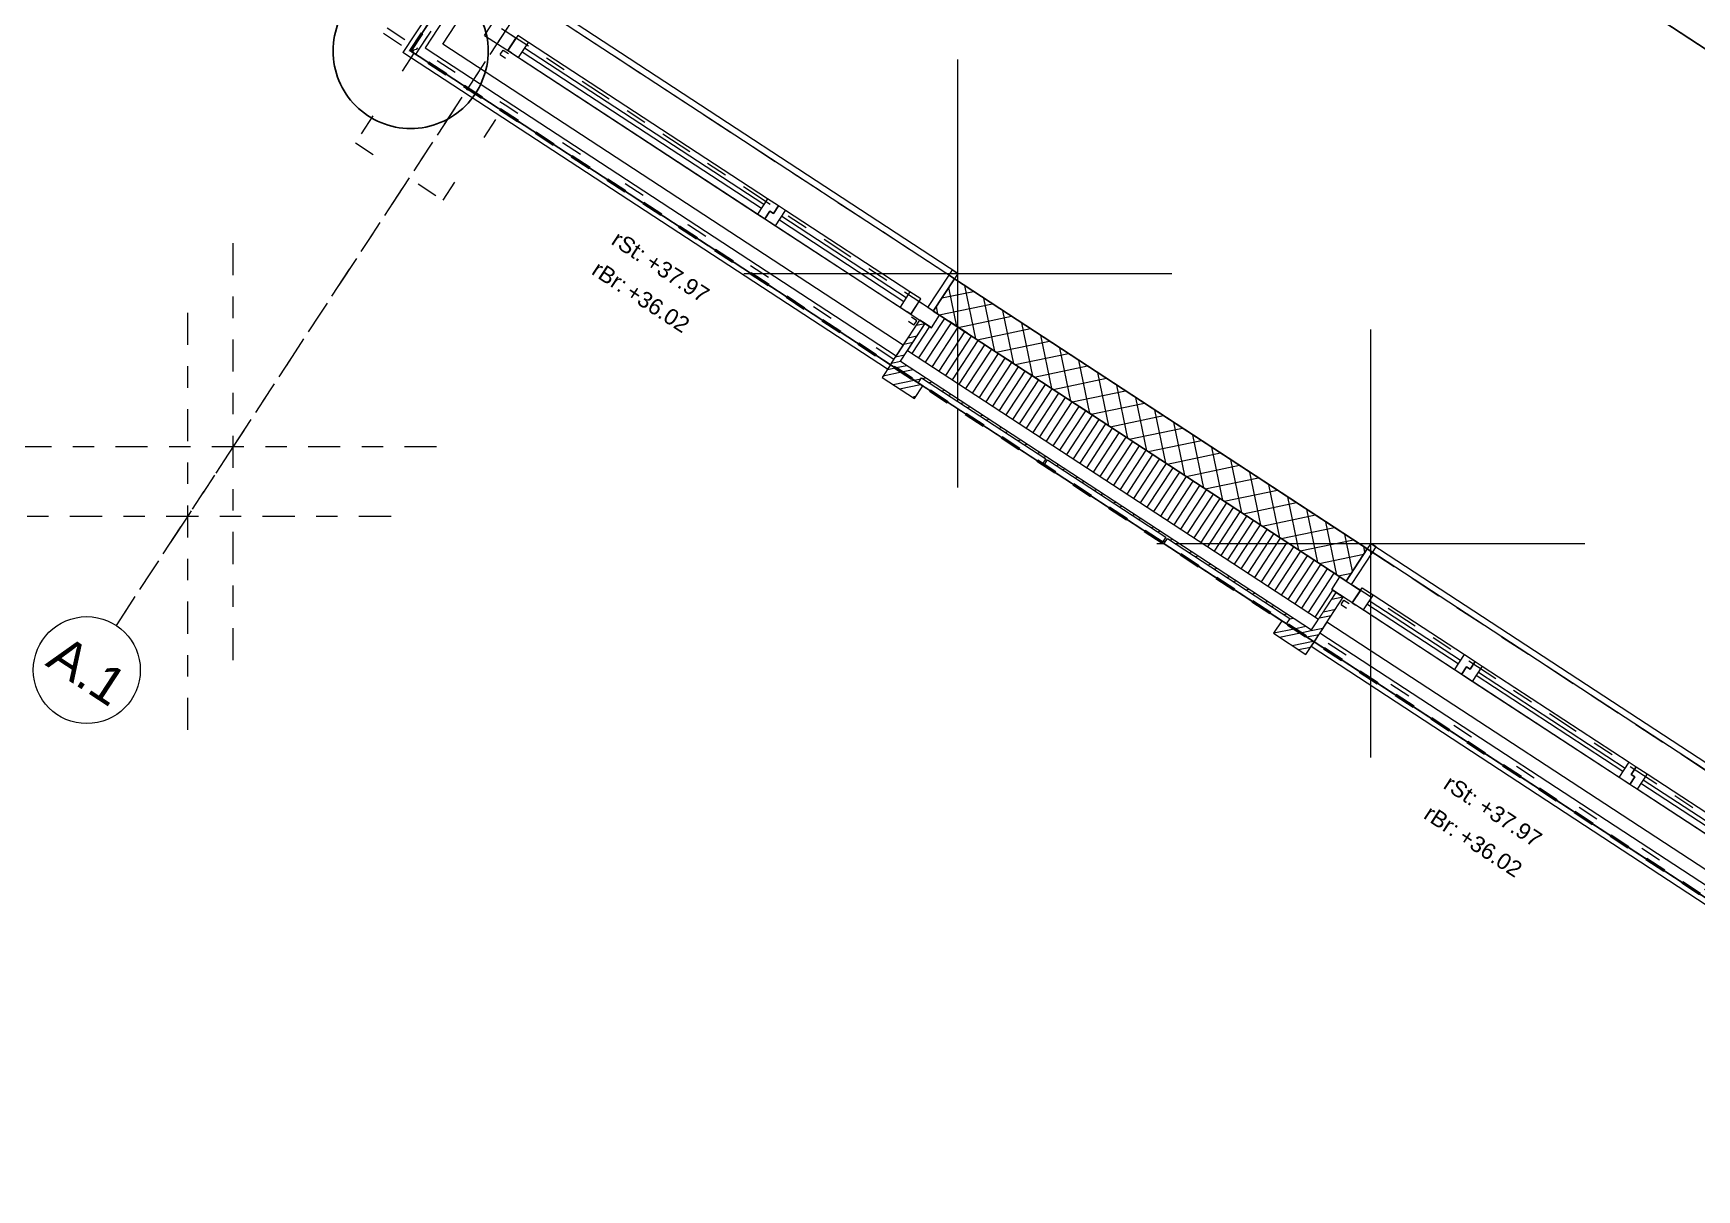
# Model space of a CAD drawing. Header units: metres. Extents: x 2696278.3 to 2696314, y 1245153.2 to 1245192.4.
# Drawn here: x 2696279.33 to 2696287.1, y 1245160.01 to 1245165.41 of the extents above; entities that cross this region are included whole.
import ezdxf

# ---------------------------------------------------------------- set-up
doc = ezdxf.new("R2010")
doc.units = ezdxf.units.M
doc.set_wipeout_variables(frame=1)
doc.header["$PDMODE"] = 2
doc.header["$PDSIZE"] = -2
for name, pattern in [('000_hbf_Punkt 0.5mm', [0.25, 0, -0.25]), ('000_hbf_Strich 3_1mm Kanten', [0.2, 0.15, -0.05]), ('000_hbf_Strichpunkt 3_1_1mm Achsen', [0.25, 0.15, -0.05, 0, -0.05]), ('Strich 1 für MST 1_200', [0.15, 0.1, -0.05]), ('Strichpunkt 3_1_1mm Achsen', [5, 3, -1, 0, -1]), ('Strichpunkt für MST 1_20', [0.25, 0.15, -0.05, 0, -0.05]), ('Wipeout_Contour', [10000, 0, -10000])]:
    doc.linetypes.add(name, pattern=pattern)
for name, color, linetype in [('010 Fenster', 7, 'Continuous'), ('0_C21_Aussenwandkonstruktion.3D', 7, 'Continuous'), ('0_C21_Aussenwandkonstruktion.3D Bauteilschraffuren', 7, 'Continuous'), ('0_C21_Aussenwandkonstruktion.3D Schichttrennlinien', 7, 'Continuous'), ('0_E23_Fassadenbekleidung.3D', 7, 'Continuous'), ('0_E23_Fassadenbekleidung.3D Bauteilschraffuren', 7, 'Continuous'), ('0_E26_Absturzsicherung.3D', 7, 'Continuous'), ('0_E33_Sonnenschutz.3D', 7, 'Continuous'), ('0_G20_Bodenbelag.3D', 7, 'Continuous'), ('1_M01_Achsen.V', 7, 'Continuous'), ('1_R01_Raumstempel.V Kontur', 7, 'Continuous'), ('1_U04_Referenz-Bauperimeter.V', 7, 'Continuous')]:
    doc.layers.add(name, color=color, linetype=linetype)
doc.styles.add('ERSTELLTER_STIL_2', font='arial.ttf')
pattern_1 = [(191.8, (2696295.28941, 1245171.756836), (-0.0153372, 0.07341505), []), (191.8, (2696295.29452, 1245171.732364), (-0.0153372, 0.07341505), [])]
pattern_2 = [(11.8, (2696295.28941, 1245171.756836), (-0.01533718, 0.07341506), []), (11.8, (2696295.284294, 1245171.78131), (-0.01533718, 0.07341506), [])]

msp = doc.modelspace()

# ---------------------------------------------------------------- linework, layer by layer
at = {"layer": '010 Fenster', "color": 7, "linetype": 'Continuous', "lineweight": 13}
for p, q in [((2696282.2872, 1245167.2026), (2696281.0579, 1245165.3241)), ((2696281.4386, 1245165.4036), (2696281.5207, 1245165.5291)), ((2696281.4386, 1245165.4036), (2696281.5641, 1245165.3215)), ((2696281.5857, 1245165.391), (2696281.5355, 1245165.4238)), ((2696281.5939, 1245165.4035), (2696281.5474, 1245165.3324)), ((2696281.5474, 1245165.3324), (2696281.5857, 1245165.391)), ((2696281.6441, 1245165.3707), (2696281.5939, 1245165.4035)), ((2696281.5641, 1245165.3215), (2696281.5474, 1245165.3324)), ((2696281.5474, 1245165.3324), (2696281.5976, 1245165.2996)), ((2696281.5976, 1245165.2996), (2696281.6441, 1245165.3707)), ((2696281.6154, 1245165.3267), (2696282.7324, 1245164.5958)), ((2696282.7434, 1245164.6125), (2696281.6263, 1245165.3435)), ((2696282.7612, 1245164.6397), (2696281.6441, 1245165.3707)), ((2696281.5976, 1245165.2996), (2696282.7147, 1245164.5686)), ((2696282.7612, 1245164.6397), (2696282.7147, 1245164.5686)), ((2696282.8114, 1245164.6068), (2696282.7612, 1245164.6397)), ((2696282.7147, 1245164.5686), (2696282.7481, 1245164.5467)), ((2696282.7714, 1245164.5822), (2696282.7481, 1245164.5467)), ((2696282.7481, 1245164.5467), (2696282.7714, 1245164.5822)), ((2696282.7481, 1245164.5467), (2696282.7983, 1245164.5138)), ((2696282.7881, 1245164.5713), (2696282.7714, 1245164.5822)), ((2696282.7714, 1245164.5822), (2696282.7881, 1245164.5713)), ((2696282.8114, 1245164.6068), (2696282.7881, 1245164.5713)), ((2696282.7881, 1245164.5713), (2696282.8114, 1245164.6068)), ((2696282.7983, 1245164.5138), (2696282.8449, 1245164.5849)), ((2696282.8449, 1245164.5849), (2696282.8114, 1245164.6068)), ((2696282.8161, 1245164.541), (2696283.3977, 1245164.1604)), ((2696283.4086, 1245164.1772), (2696282.8271, 1245164.5577)), ((2696283.4264, 1245164.2044), (2696282.8449, 1245164.5849)), ((2696283.4766, 1245164.1715), (2696283.4264, 1245164.2044)), ((2696285.531, 1245162.8092), (2696285.4927, 1245162.7506)), ((2696285.4927, 1245162.7506), (2696285.5094, 1245162.7397)), ((2696285.5429, 1245162.7178), (2696285.4927, 1245162.7506)), ((2696285.5895, 1245162.7889), (2696285.5429, 1245162.7178)), ((2696285.9875, 1245162.4657), (2696285.5607, 1245162.745)), ((2696285.5717, 1245162.7617), (2696285.9984, 1245162.4825)), ((2696285.5895, 1245162.7889), (2696286.0162, 1245162.5097)), ((2696287.2834, 1245161.5789), (2696285.5094, 1245162.7397)), ((2696285.9697, 1245162.4385), (2696285.5429, 1245162.7178)), ((2696285.9697, 1245162.4385), (2696286.0162, 1245162.5097)), ((2696286.0162, 1245162.5097), (2696286.0664, 1245162.4768)), ((2696286.0031, 1245162.4166), (2696285.9697, 1245162.4385)), ((2696286.0264, 1245162.4522), (2696286.0031, 1245162.4166)), ((2696286.0031, 1245162.4166), (2696286.0264, 1245162.4522)), ((2696286.0431, 1245162.4412), (2696286.0264, 1245162.4522)), ((2696286.0264, 1245162.4522), (2696286.0431, 1245162.4412)), ((2696286.0664, 1245162.4768), (2696286.0431, 1245162.4412)), ((2696286.0431, 1245162.4412), (2696286.0664, 1245162.4768)), ((2696286.0999, 1245162.4549), (2696286.0533, 1245162.3838)), ((2696286.0664, 1245162.4768), (2696286.0999, 1245162.4549)), ((2696286.0999, 1245162.4549), (2696286.786, 1245162.0059)), ((2696286.0533, 1245162.3838), (2696286.0031, 1245162.4166)), ((2696286.7395, 1245161.9348), (2696286.0533, 1245162.3838)), ((2696286.7573, 1245161.962), (2696286.0711, 1245162.411)), ((2696286.0821, 1245162.4277), (2696286.7682, 1245161.9787)), ((2696286.7395, 1245161.9348), (2696286.786, 1245162.0059)), ((2696286.786, 1245162.0059), (2696286.8195, 1245161.984)), ((2696286.8195, 1245161.984), (2696286.7962, 1245161.9484)), ((2696286.7962, 1245161.9484), (2696286.8195, 1245161.984)), ((2696286.8195, 1245161.984), (2696286.8697, 1245161.9511)), ((2696286.7897, 1245161.9019), (2696286.7395, 1245161.9348)), ((2696286.813, 1245161.9375), (2696286.7897, 1245161.9019)), ((2696286.7897, 1245161.9019), (2696286.813, 1245161.9375)), ((2696286.8232, 1245161.88), (2696286.7897, 1245161.9019)), ((2696286.7962, 1245161.9484), (2696286.813, 1245161.9375)), ((2696286.813, 1245161.9375), (2696286.7962, 1245161.9484)), ((2696286.8697, 1245161.9511), (2696286.8232, 1245161.88)), ((2696287.2677, 1245161.628), (2696286.841, 1245161.9072)), ((2696286.8519, 1245161.9239), (2696287.2787, 1245161.6447)), ((2696286.8697, 1245161.9511), (2696287.2965, 1245161.6719)), ((2696287.2499, 1245161.6008), (2696286.8232, 1245161.88))]:
    msp.add_line(p, q, dxfattribs=at)
at = {"layer": '010 Fenster', "color": 7, "linetype": 'Strichpunkt 3_1_1mm Achsen', "lineweight": 13}
msp.add_line((2696282.3081, 1245167.1889), (2696281.0925, 1245165.3313), dxfattribs=at)
at = {"layer": '0_C21_Aussenwandkonstruktion.3D', "color": 255, "linetype": '000_hbf_Punkt 0.5mm', "lineweight": 0, "flags": 128}
for points in [[(2696281.1341, 1245165.34), (2696281.3859, 1245165.7249), (2696281.8308, 1245166.4047), (2696282.3332, 1245167.1725)], [(2696281.1176, 1245165.3149), (2696281.134, 1245165.34), (2696281.3859, 1245165.7249)], [(2696280.6906, 1245165.6302), (2696281.1089, 1245165.3564), (2696281.1341, 1245165.34)], [(2696280.6741, 1245165.6051), (2696281.0925, 1245165.3313)], [(2696281.1092, 1245165.3203), (2696280.8355, 1245164.902)], [(2696281.1063, 1245165.3342), (2696281.1009, 1245165.3258)], [(2696281.1009, 1245165.3258), (2696281.1092, 1245165.3203)], [(2696281.1202, 1245165.3371), (2696281.1063, 1245165.3342)], [(2696281.1257, 1245165.3454), (2696281.1202, 1245165.3371)], [(2696283.3515, 1245163.8889), (2696282.3913, 1245164.5173), (2696281.5357, 1245165.0771), (2696281.134, 1245165.34), (2696281.1257, 1245165.3454)], [(2696281.2455, 1245164.6336), (2696281.5193, 1245165.052)], [(2696281.5193, 1245165.052), (2696282.3748, 1245164.4921), (2696283.335, 1245163.8638)], [(2696280.8355, 1245164.902), (2696281.2455, 1245164.6336)], [(2696287.2215, 1245161.3564), (2696285.3304, 1245162.5939)]]:
    msp.add_lwpolyline(points, dxfattribs=at)
at = {"layer": '0_C21_Aussenwandkonstruktion.3D', "color": 7, "linetype": 'Continuous', "lineweight": 5, "flags": 128}
for points in [[(2696281.0925, 1245165.3313), (2696281.1176, 1245165.3149)], [(2696283.335, 1245163.8638), (2696283.3515, 1245163.8889)], [(2696285.3304, 1245162.5939), (2696285.314, 1245162.5688)]]:
    msp.add_lwpolyline(points, dxfattribs=at)
at = {"layer": '0_E26_Absturzsicherung.3D', "color": 7, "linetype": 'Continuous', "lineweight": 13, "flags": 128}
for points in [[(2696282.3499, 1245167.1615), (2696281.1617, 1245165.3457)], [(2696281.2447, 1245165.3631), (2696282.4001, 1245167.1287)], [(2696281.1617, 1245165.3457), (2696281.2119, 1245165.3129)]]:
    msp.add_lwpolyline(points, dxfattribs=at)
at = {"layer": '0_E33_Sonnenschutz.3D', "color": 7, "linetype": 'Strichpunkt für MST 1_20', "lineweight": 13}
for p, q in [((2696281.5115, 1245165.3141), (2696281.5252, 1245165.335)), ((2696281.5115, 1245165.3141), (2696281.5366, 1245165.2976)), ((2696281.5252, 1245165.335), (2696281.5503, 1245165.3186))]:
    msp.add_line(p, q, dxfattribs=at)
at = {"layer": '0_G20_Bodenbelag.3D', "color": 255, "linetype": 'Wipeout_Contour', "lineweight": 18, "flags": 128}
msp.add_lwpolyline([(2696285.4201, 1245167.3275), (2696283.723, 1245168.438), (2696281.7847, 1245165.4759), (2696288.3742, 1245161.1638), (2696290.2469, 1245164.0256), (2696288.8536, 1245164.9373), (2696290.9043, 1245168.0709), (2696291.5235, 1245167.6657), (2696292.2599, 1245168.7912), (2696290.7119, 1245169.8042), (2696291.0678, 1245170.3481), (2696290.6076, 1245170.6492), (2696289.8575, 1245169.5029), (2696289.3428, 1245168.7163), (2696289.2825, 1245168.6243), (2696287.1723, 1245170.0052)], close=True, dxfattribs=at)
at = {"layer": '1_M01_Achsen.V', "color": 7, "linetype": '000_hbf_Strichpunkt 3_1_1mm Achsen', "lineweight": 13}
for p in [(2696280.2651, 1245163.4825), (2696280.0521, 1245163.1569)]:
    msp.add_line(p, (2696279.7176, 1245162.6458), dxfattribs=at)
at = {"layer": '1_M01_Achsen.V', "color": 7, "linetype": 'Continuous', "lineweight": 13}
msp.add_circle((2696279.5807, 1245162.4366), 0.25, dxfattribs=at)
msp.add_circle((2696279.5807, 1245162.4366), 0.25, dxfattribs=at)
at = {"layer": '1_M01_Achsen.V', "color": 7, "linetype": '000_hbf_Strichpunkt 3_1_1mm Achsen', "lineweight": 13}
for p in [(2696280.2651, 1245163.4825), (2696280.2651, 1245163.4825), (2696280.0521, 1245163.1569), (2696280.0521, 1245163.1569)]:
    msp.add_point(p, dxfattribs=at)
at = {"layer": '1_R01_Raumstempel.V Kontur', "color": 21, "linetype": 'Continuous', "lineweight": 0, "true_color": 0xffa8a8, "flags": 128}
for points in [[(2696285.42, 1245167.3276), (2696287.2155, 1245166.1526), (2696286.8213, 1245165.5501), (2696288.5502, 1245164.4188), (2696289.9183, 1245163.5235), (2696290.2469, 1245164.0256), (2696288.856, 1245164.9357), (2696290.9067, 1245168.0697), (2696289.5148, 1245168.9793), (2696289.2825, 1245168.6243), (2696287.1723, 1245170.0052)], [(2696283.7168, 1245168.4302), (2696281.7844, 1245165.4773), (2696288.3748, 1245161.1647), (2696289.9183, 1245163.5235), (2696286.8213, 1245165.5501), (2696287.2155, 1245166.1526)]]:
    msp.add_lwpolyline(points, close=True, dxfattribs=at)
at = {"layer": '1_U04_Referenz-Bauperimeter.V', "color": 32, "linetype": 'Continuous', "lineweight": 25, "true_color": 0xe66900}
msp.add_lwpolyline([(2696280.731, 1245165.3308, 0.414214), (2696281.0935, 1245164.9683, 0.414214), (2696281.456, 1245165.3308, 0.414214), (2696281.0935, 1245165.6933, 0.414214)], format="xyb", close=True, dxfattribs=at)

# ---------------------------------------------------------------- texts
at = {"layer": '010 Fenster', "color": 7, "lineweight": 13, "char_height": 0.075, "rotation": 326.8, "style": 'ERSTELLTER_STIL_2'}
for s, insert, attachment_point in [('\\A1;{\\pqr;\\fArial|b0|i0|c0|p0;\\W1.000000;rSt:}', (2696282.2031, 1245164.4048), 3), ('\\A1;{\\pqr;\\fArial|b0|i0|c0|p0;\\W1.000000;rBr:}', (2696282.116, 1245164.2612), 3), ('\\A1;{\\pqr;\\fArial|b0|i0|c0|p0;\\W1.000000;+37.97}', (2696282.4974, 1245164.2122), 3), ('\\A1;{\\pqr;\\fArial|b0|i0|c0|p0;\\W1.000000;+36.02}', (2696282.4055, 1245164.0717), 3), ('\\A1;{\\pql;\\fArial|b0|i0|c0|p0;\\W1.000000;rSt:}', (2696285.9539, 1245161.9503), 1), ('\\A1;{\\pql;\\fArial|b0|i0|c0|p0;\\W1.000000;+37.97}', (2696286.1165, 1245161.844), 1), ('\\A1;{\\pql;\\fArial|b0|i0|c0|p0;\\W1.000000;rBr:}', (2696285.862, 1245161.8099), 1), ('\\A1;{\\pql;\\fArial|b0|i0|c0|p0;\\W1.000000;+36.02}', (2696286.0245, 1245161.7035), 1)]:
    msp.add_mtext(s, dxfattribs=dict(at, insert=insert, attachment_point=attachment_point))
at = {"layer": '1_M01_Achsen.V', "color": 7, "lineweight": 13, "insert": (2696279.4779, 1245162.6084), "char_height": 0.175, "attachment_point": 1, "rotation": 326.8, "style": 'ERSTELLTER_STIL_2'}
msp.add_mtext('\\A1;{\\pql;\\pt0;\\fArial|b0|i0|c0|p0;\\W1.000000;A.1}', dxfattribs=at)
msp.add_mtext('\\A1;{\\pql;\\pt0;\\fArial|b0|i0|c0|p0;\\W1.000000;A.1}', dxfattribs=at)

# ---------------------------------------------------------------- next in the draw order: wipeouts: each hides what was drawn before it
at = {"color": 254, "linetype": 'Wipeout_Contour', "lineweight": 0, "ltscale": 55.679533}
msp.add_wipeout([(2696285.3024, 1245162.6242), (2696283.382, 1245163.8809), (2696283.3601, 1245163.8474), (2696285.2805, 1245162.5907)], dxfattribs=at).dxf.layer = '0_C21_Aussenwandkonstruktion.3D Bauteilschraffuren'

# ---------------------------------------------------------------- next in the draw order: hatches: boundary and pattern name
at = {"layer": '0_C21_Aussenwandkonstruktion.3D Bauteilschraffuren', "linetype": 'Continuous', "lineweight": 0, "true_color": 0x000000}
h = msp.add_hatch(dxfattribs=at)
h.set_pattern_fill('NATURSTEIN__ALLGEMEIN_0001', color=18, angle=-33.2, style=0, pattern_type=2)
h.set_pattern_definition([(11.8, (2696295.28941, 1245171.756836), (-0.0153372, 0.07341505), []), (11.8, (2696295.284294, 1245171.78131), (-0.0153372, 0.07341505), [])])
h.paths.add_polyline_path([(2696285.3024, 1245162.6242), (2696283.382, 1245163.8809), (2696283.3601, 1245163.8474), (2696285.2805, 1245162.5907)])

# ---------------------------------------------------------------- next in the draw order: wipeouts: each hides what was drawn before it
at = {"color": 254, "linetype": 'Wipeout_Contour', "lineweight": 0, "ltscale": 108.973382}
msp.add_wipeout([(2696283.497, 1245164.0566), (2696283.4149, 1245163.9311), (2696285.3353, 1245162.6744), (2696285.4174, 1245162.7999), (2696285.3965, 1245162.8136), (2696285.4348, 1245162.8722), (2696283.5646, 1245164.096), (2696283.5263, 1245164.0374)], dxfattribs=at).dxf.layer = '0_C21_Aussenwandkonstruktion.3D Bauteilschraffuren'

# ---------------------------------------------------------------- next in the draw order: hatches: boundary and pattern name
at = {"layer": '0_C21_Aussenwandkonstruktion.3D Bauteilschraffuren', "linetype": 'Continuous', "lineweight": 0, "true_color": 0x000000}
h = msp.add_hatch(dxfattribs=at)
h.set_pattern_fill('DÄMMSTOFF__ALLGEMEIN_VER_31', color=18, angle=-33.2, style=0, pattern_type=2)
h.set_pattern_definition([(56.8, (2696295.289407, 1245171.756836), (-0.03137866, 0.02053362), [])])
h.paths.add_polyline_path([(2696283.497, 1245164.0566), (2696283.4149, 1245163.9311), (2696285.3353, 1245162.6744), (2696285.4174, 1245162.7999), (2696285.3965, 1245162.8136), (2696285.4348, 1245162.8722), (2696283.5646, 1245164.096), (2696283.5263, 1245164.0374)])

# ---------------------------------------------------------------- next in the draw order: linework, layer by layer
at = {"layer": '010 Fenster', "color": 7, "linetype": 'Continuous', "lineweight": 13}
for p in [(2696282.7983, 1245164.5138), (2696283.4264, 1245164.2044)]:
    msp.add_line(p, (2696283.3799, 1245164.1332), dxfattribs=at)

# ---------------------------------------------------------------- next in the draw order: wipeouts: each hides what was drawn before it
at = {"color": 254, "linetype": 'Wipeout_Contour', "lineweight": 0, "ltscale": 82.359209}
msp.add_wipeout([(2696285.5627, 1245163.0036), (2696283.6339, 1245164.2658), (2696283.5354, 1245164.1152), (2696283.5646, 1245164.096), (2696285.4348, 1245162.8722), (2696285.4641, 1245162.853)], dxfattribs=at).dxf.layer = '0_C21_Aussenwandkonstruktion.3D Bauteilschraffuren'
at = {"color": 254, "linetype": 'Wipeout_Contour', "lineweight": 0, "ltscale": 53.81543}
msp.add_wipeout([(2696285.2805, 1245162.5907), (2696285.314, 1245162.5688), (2696285.4509, 1245162.778), (2696285.4174, 1245162.7999)], dxfattribs=at).dxf.layer = '0_C21_Aussenwandkonstruktion.3D Bauteilschraffuren'

# ---------------------------------------------------------------- next in the draw order: hatches: boundary and pattern name
at = {"layer": '0_C21_Aussenwandkonstruktion.3D Bauteilschraffuren', "linetype": 'Continuous', "lineweight": 0, "true_color": 0x000000}
h = msp.add_hatch(dxfattribs=at)
h.set_pattern_fill('BETON_0001', color=18, angle=-33.2, style=0, pattern_type=2)
h.set_pattern_definition([(11.8, (2696295.28941, 1245171.756836), (-0.0153372, 0.07341505), []), (101.8, (2696295.28941, 1245171.756836), (0.07341505, 0.0153372), [])])
h.paths.add_polyline_path([(2696285.5627, 1245163.0036), (2696283.6339, 1245164.2658), (2696283.5354, 1245164.1152), (2696283.5646, 1245164.096), (2696285.4348, 1245162.8722), (2696285.4641, 1245162.853)])
h = msp.add_hatch(dxfattribs=at)
h.set_pattern_fill('NATURSTEIN__ALLGEMEIN_0001', color=18, angle=-33.2, style=0, pattern_type=2)
h.set_pattern_definition(pattern_1)
h.paths.add_polyline_path([(2696285.2805, 1245162.5907), (2696285.314, 1245162.5688), (2696285.4509, 1245162.778), (2696285.4174, 1245162.7999)])

# ---------------------------------------------------------------- next in the draw order: linework, layer by layer
at = {"layer": '010 Fenster', "color": 7, "linetype": '000_hbf_Strich 3_1mm Kanten', "lineweight": 13}
for p, q in [((2696283.6339, 1245164.2658), (2696281.7847, 1245165.4759)), ((2696285.5627, 1245163.0036), (2696287.504, 1245161.7333))]:
    msp.add_line(p, q, dxfattribs=at)
at = {"layer": '010 Fenster', "color": 7, "linetype": 'Continuous', "lineweight": 13}
for p, q in [((2696283.6503, 1245164.2909), (2696281.8262, 1245165.4846)), ((2696283.6088, 1245164.2822), (2696283.6252, 1245164.3073)), ((2696283.6252, 1245164.3073), (2696283.6503, 1245164.2909)), ((2696283.5103, 1245164.1316), (2696283.6088, 1245164.2822)), ((2696283.6339, 1245164.2658), (2696283.5354, 1245164.1152)), ((2696283.6088, 1245164.2822), (2696283.6339, 1245164.2658)), ((2696283.6339, 1245164.2658), (2696283.6088, 1245164.2822)), ((2696283.6503, 1245164.2909), (2696283.6339, 1245164.2658)), ((2696283.5354, 1245164.1152), (2696283.5103, 1245164.1316)), ((2696285.5627, 1245163.0036), (2696285.4641, 1245162.853)), ((2696285.4892, 1245162.8366), (2696285.5878, 1245162.9872)), ((2696285.5791, 1245163.0287), (2696285.5627, 1245163.0036)), ((2696285.5878, 1245162.9872), (2696285.5627, 1245163.0036)), ((2696285.5627, 1245163.0036), (2696285.5878, 1245162.9872)), ((2696285.5791, 1245163.0287), (2696287.5204, 1245161.7584)), ((2696285.6042, 1245163.0123), (2696285.5791, 1245163.0287)), ((2696285.5878, 1245162.9872), (2696285.6042, 1245163.0123)), ((2696285.3965, 1245162.8136), (2696285.4348, 1245162.8722)), ((2696285.3965, 1245162.8136), (2696285.4348, 1245162.8722)), ((2696285.4348, 1245162.8722), (2696285.531, 1245162.8092)), ((2696285.4641, 1245162.853), (2696285.4892, 1245162.8366)), ((2696285.4927, 1245162.7506), (2696285.5393, 1245162.8218)), ((2696285.5393, 1245162.8218), (2696285.5895, 1245162.7889)), ((2696285.5094, 1245162.7397), (2696285.3965, 1245162.8136)), ((2696285.3965, 1245162.8136), (2696285.4174, 1245162.7999)), ((2696285.3965, 1245162.8136), (2696285.4174, 1245162.7999)), ((2696285.314, 1245162.5688), (2696285.3003, 1245162.5479)), ((2696285.3003, 1245162.5479), (2696287.1914, 1245161.3104))]:
    msp.add_line(p, q, dxfattribs=at)
at = {"layer": '010 Fenster', "color": 7, "linetype": 'Continuous', "lineweight": 25}
for p, q in [((2696283.5354, 1245164.1152), (2696283.6339, 1245164.2658)), ((2696283.5354, 1245164.1152), (2696283.6339, 1245164.2658)), ((2696285.4641, 1245162.853), (2696285.5627, 1245163.0036)), ((2696285.4641, 1245162.853), (2696285.5627, 1245163.0036)), ((2696285.4348, 1245162.8722), (2696285.4641, 1245162.853)), ((2696285.4348, 1245162.8722), (2696285.4641, 1245162.853))]:
    msp.add_line(p, q, dxfattribs=at)
at = {"layer": '010 Fenster', "color": 7, "linetype": 'Continuous', "lineweight": 5}
for p, q in [((2696285.3687, 1245162.6525), (2696285.4509, 1245162.778)), ((2696285.4174, 1245162.7999), (2696285.4509, 1245162.778)), ((2696285.4174, 1245162.7999), (2696285.4509, 1245162.778)), ((2696285.314, 1245162.5688), (2696285.3359, 1245162.6023)), ((2696285.3359, 1245162.6023), (2696285.3687, 1245162.6525))]:
    msp.add_line(p, q, dxfattribs=at)
at = {"layer": '010 Fenster', "color": 7, "linetype": 'Strichpunkt 3_1_1mm Achsen', "lineweight": 13}
msp.add_line((2696285.314, 1245162.5688), (2696287.2051, 1245161.3313), dxfattribs=at)
at = {"layer": '010 Fenster', "color": 7, "linetype": 'Continuous', "lineweight": 13}
for p in [(2696283.6503, 1245164.2909), (2696285.5791, 1245163.0287)]:
    msp.add_point(p, dxfattribs=at)
at = {"layer": '0_C21_Aussenwandkonstruktion.3D', "color": 7, "linetype": 'Continuous', "lineweight": 25}
for p, q in [((2696283.5354, 1245164.1152), (2696283.6339, 1245164.2658)), ((2696285.4641, 1245162.853), (2696285.5627, 1245163.0036)), ((2696285.4348, 1245162.8722), (2696285.4641, 1245162.853))]:
    msp.add_line(p, q, dxfattribs=at)
at = {"layer": '0_C21_Aussenwandkonstruktion.3D', "color": 7, "linetype": 'Continuous', "lineweight": 13}
for q in [(2696285.4348, 1245162.8722), (2696285.4174, 1245162.7999)]:
    msp.add_line((2696285.3965, 1245162.8136), q, dxfattribs=at)
at = {"layer": '0_C21_Aussenwandkonstruktion.3D', "color": 7, "linetype": 'Continuous', "lineweight": 5}
for p, q in [((2696285.3687, 1245162.6525), (2696285.4509, 1245162.778)), ((2696285.4174, 1245162.7999), (2696285.4509, 1245162.778)), ((2696285.2805, 1245162.5907), (2696285.314, 1245162.5688)), ((2696285.3304, 1245162.5939), (2696285.3359, 1245162.6023)), ((2696285.3359, 1245162.6023), (2696285.3687, 1245162.6525))]:
    msp.add_line(p, q, dxfattribs=at)
at = {"layer": '0_C21_Aussenwandkonstruktion.3D', "color": 7, "linetype": 'Continuous', "lineweight": 25, "flags": 128}
msp.add_lwpolyline([(2696285.5627, 1245163.0036), (2696283.6339, 1245164.2658)], dxfattribs=at)
at = {"layer": '0_C21_Aussenwandkonstruktion.3D Schichttrennlinien', "color": 7, "linetype": 'Continuous', "lineweight": 25}
msp.add_line((2696283.5646, 1245164.096), (2696285.4348, 1245162.8722), dxfattribs=at)
at = {"layer": '0_C21_Aussenwandkonstruktion.3D Schichttrennlinien', "color": 7, "linetype": 'Continuous', "lineweight": 5}
msp.add_line((2696285.3024, 1245162.6242), (2696285.4174, 1245162.7999), dxfattribs=at)
at = {"layer": '0_E26_Absturzsicherung.3D', "color": 7, "linetype": 'Continuous', "lineweight": 13, "flags": 128}
msp.add_lwpolyline([(2696287.2653, 1245161.4234), (2696285.3742, 1245162.6608)], dxfattribs=at)
at = {"layer": '0_E33_Sonnenschutz.3D', "color": 7, "linetype": 'Strichpunkt für MST 1_20', "lineweight": 13}
for p, q in [((2696285.4401, 1245162.7433), (2696285.4538, 1245162.7642)), ((2696285.4401, 1245162.7433), (2696285.4652, 1245162.7268)), ((2696285.4538, 1245162.7642), (2696285.4789, 1245162.7478))]:
    msp.add_line(p, q, dxfattribs=at)

# ---------------------------------------------------------------- next in the draw order: wipeouts: each hides what was drawn before it
at = {"color": 254, "linetype": 'Wipeout_Contour', "lineweight": 0, "ltscale": 56.845912}
msp.add_wipeout([(2696283.3601, 1245163.8474), (2696283.497, 1245164.0566), (2696283.4719, 1245164.073), (2696283.335, 1245163.8638)], dxfattribs=at).dxf.layer = '0_C21_Aussenwandkonstruktion.3D Bauteilschraffuren'

# ---------------------------------------------------------------- next in the draw order: hatches: boundary and pattern name
at = {"layer": '0_C21_Aussenwandkonstruktion.3D Bauteilschraffuren', "linetype": 'Continuous', "lineweight": 0, "true_color": 0x000000}
h = msp.add_hatch(dxfattribs=at)
h.set_pattern_fill('NATURSTEIN__ALLGEMEIN_0001', color=18, angle=-33.2, style=0, pattern_type=2)
h.set_pattern_definition(pattern_1)
h.paths.add_polyline_path([(2696283.3601, 1245163.8474), (2696283.497, 1245164.0566), (2696283.4719, 1245164.073), (2696283.335, 1245163.8638)])

# ---------------------------------------------------------------- next in the draw order: linework, layer by layer
at = {"layer": '010 Fenster', "color": 7, "linetype": 'Continuous', "lineweight": 13}
for p, q in [((2696283.3213, 1245163.8429), (2696281.0579, 1245165.3241)), ((2696281.5641, 1245165.3215), (2696283.4134, 1245164.1113)), ((2696283.4301, 1245164.1004), (2696283.4766, 1245164.1715)), ((2696283.4684, 1245164.159), (2696283.4301, 1245164.1004)), ((2696283.5646, 1245164.096), (2696283.4684, 1245164.159)), ((2696283.3799, 1245164.1332), (2696283.4301, 1245164.1004)), ((2696283.4301, 1245164.1004), (2696283.4134, 1245164.1113)), ((2696283.4134, 1245164.1113), (2696283.5263, 1245164.0374)), ((2696283.5263, 1245164.0374), (2696283.5646, 1245164.096)), ((2696283.5263, 1245164.0374), (2696283.5646, 1245164.096)), ((2696283.5263, 1245164.0374), (2696283.497, 1245164.0566)), ((2696283.5263, 1245164.0374), (2696283.497, 1245164.0566)), ((2696283.335, 1245163.8638), (2696283.3213, 1245163.8429))]:
    msp.add_line(p, q, dxfattribs=at)
at = {"layer": '010 Fenster', "color": 7, "linetype": 'Strichpunkt 3_1_1mm Achsen', "lineweight": 13}
msp.add_line((2696283.335, 1245163.8638), (2696281.0925, 1245165.3313), dxfattribs=at)
at = {"layer": '010 Fenster', "color": 7, "linetype": 'Continuous', "lineweight": 5}
for p, q in [((2696283.3898, 1245163.9475), (2696283.4719, 1245164.073)), ((2696283.497, 1245164.0566), (2696283.4719, 1245164.073)), ((2696283.497, 1245164.0566), (2696283.4719, 1245164.073)), ((2696283.3569, 1245163.8973), (2696283.3898, 1245163.9475)), ((2696283.335, 1245163.8638), (2696283.3569, 1245163.8973))]:
    msp.add_line(p, q, dxfattribs=at)
at = {"layer": '010 Fenster', "color": 7, "linetype": 'Continuous', "lineweight": 25}
msp.add_line((2696283.5646, 1245164.096), (2696283.5354, 1245164.1152), dxfattribs=at)
msp.add_line((2696283.5646, 1245164.096), (2696283.5354, 1245164.1152), dxfattribs=at)
at = {"layer": '0_C21_Aussenwandkonstruktion.3D', "color": 7, "linetype": 'Continuous', "lineweight": 5}
for p, q in [((2696283.3898, 1245163.9475), (2696283.4719, 1245164.073)), ((2696283.497, 1245164.0566), (2696283.4719, 1245164.073)), ((2696283.3569, 1245163.8973), (2696283.3898, 1245163.9475)), ((2696283.3601, 1245163.8474), (2696283.335, 1245163.8638)), ((2696283.3515, 1245163.8889), (2696283.3569, 1245163.8973))]:
    msp.add_line(p, q, dxfattribs=at)
at = {"layer": '0_C21_Aussenwandkonstruktion.3D', "color": 7, "linetype": 'Continuous', "lineweight": 13}
for q in [(2696283.5646, 1245164.096), (2696283.497, 1245164.0566)]:
    msp.add_line((2696283.5263, 1245164.0374), q, dxfattribs=at)
at = {"layer": '0_C21_Aussenwandkonstruktion.3D', "color": 7, "linetype": 'Continuous', "lineweight": 25}
msp.add_line((2696283.5646, 1245164.096), (2696283.5354, 1245164.1152), dxfattribs=at)
at = {"layer": '0_C21_Aussenwandkonstruktion.3D', "color": 7, "linetype": 'Continuous', "lineweight": 5, "flags": 128}
msp.add_lwpolyline([(2696283.3601, 1245163.8474), (2696285.2805, 1245162.5907)], dxfattribs=at)
at = {"layer": '0_C21_Aussenwandkonstruktion.3D Schichttrennlinien', "color": 7, "linetype": 'Continuous', "lineweight": 5}
for p, q in [((2696283.382, 1245163.8809), (2696283.497, 1245164.0566)), ((2696283.4149, 1245163.9311), (2696285.3353, 1245162.6744)), ((2696283.382, 1245163.8809), (2696285.3024, 1245162.6242))]:
    msp.add_line(p, q, dxfattribs=at)
at = {"layer": '0_E26_Absturzsicherung.3D', "color": 7, "linetype": 'Continuous', "lineweight": 13, "flags": 128}
for points in [[(2696281.2119, 1245165.3129), (2696283.3624, 1245163.9056)], [(2696283.3952, 1245163.9558), (2696281.2447, 1245165.3631)], [(2696283.3952, 1245163.9558), (2696283.3624, 1245163.9056)]]:
    msp.add_lwpolyline(points, dxfattribs=at)
at = {"layer": '0_E33_Sonnenschutz.3D', "color": 7, "linetype": 'Strichpunkt für MST 1_20', "lineweight": 13}
for p, q in [((2696283.4444, 1245164.0492), (2696283.4193, 1245164.0656)), ((2696283.4581, 1245164.0701), (2696283.433, 1245164.0865)), ((2696283.4444, 1245164.0492), (2696283.4581, 1245164.0701))]:
    msp.add_line(p, q, dxfattribs=at)

# ---------------------------------------------------------------- next in the draw order: wipeouts: each hides what was drawn before it
at = {"color": 254, "linetype": 'Wipeout_Contour', "lineweight": 0, "ltscale": 55.567673}
msp.add_wipeout([(2696284.0523, 1245163.3939), (2696284.6046, 1245163.0325), (2696284.621, 1245163.0576), (2696284.0687, 1245163.419)], dxfattribs=at).dxf.layer = '0_E23_Fassadenbekleidung.3D Bauteilschraffuren'

# ---------------------------------------------------------------- next in the draw order: linework, layer by layer
at = {"layer": '0_E23_Fassadenbekleidung.3D', "color": 253, "linetype": 'Continuous', "lineweight": 13, "true_color": 0xacacac, "flags": 128}
msp.add_lwpolyline([(2696284.0523, 1245163.3939), (2696284.0687, 1245163.419), (2696284.621, 1245163.0576), (2696284.6046, 1245163.0325)], close=True, dxfattribs=at)

# ---------------------------------------------------------------- next in the draw order: wipeouts: each hides what was drawn before it
at = {"color": 254, "linetype": 'Wipeout_Contour', "lineweight": 0, "ltscale": 56.5137}
msp.add_wipeout([(2696283.4645, 1245163.7785), (2696284.0439, 1245163.3993), (2696284.0604, 1245163.4245), (2696283.4809, 1245163.8036)], dxfattribs=at).dxf.layer = '0_E23_Fassadenbekleidung.3D Bauteilschraffuren'
at = {"color": 254, "linetype": 'Wipeout_Contour', "lineweight": 0, "ltscale": 54.749942}
msp.add_wipeout([(2696284.6129, 1245163.027), (2696285.184, 1245162.6533), (2696285.2004, 1245162.6784), (2696284.6294, 1245163.0521)], dxfattribs=at).dxf.layer = '0_E23_Fassadenbekleidung.3D Bauteilschraffuren'

# ---------------------------------------------------------------- next in the draw order: linework, layer by layer
at = {"layer": '0_E23_Fassadenbekleidung.3D', "color": 253, "linetype": 'Continuous', "lineweight": 13, "true_color": 0xacacac, "flags": 128}
for points in [[(2696283.4645, 1245163.7785), (2696283.4809, 1245163.8036), (2696284.0604, 1245163.4245), (2696284.0439, 1245163.3993)], [(2696284.6129, 1245163.027), (2696284.6294, 1245163.0521), (2696285.2004, 1245162.6784), (2696285.184, 1245162.6533)]]:
    msp.add_lwpolyline(points, close=True, dxfattribs=at)

# ---------------------------------------------------------------- next in the draw order: wipeouts: each hides what was drawn before it
at = {"color": 254, "linetype": 'Wipeout_Contour', "lineweight": 0, "ltscale": 57.316844}
msp.add_wipeout([(2696283.4857, 1245163.7653), (2696283.335, 1245163.8638), (2696283.2967, 1245163.8052), (2696283.4473, 1245163.7067)], dxfattribs=at).dxf.layer = '0_E23_Fassadenbekleidung.3D Bauteilschraffuren'
at = {"color": 254, "linetype": 'Wipeout_Contour', "lineweight": 0, "ltscale": 54.506215}
msp.add_wipeout([(2696285.314, 1245162.5688), (2696285.1634, 1245162.6674), (2696285.125, 1245162.6088), (2696285.2757, 1245162.5103)], dxfattribs=at).dxf.layer = '0_E23_Fassadenbekleidung.3D Bauteilschraffuren'

# ---------------------------------------------------------------- next in the draw order: hatches: boundary and pattern name
at = {"layer": '0_E23_Fassadenbekleidung.3D Bauteilschraffuren', "linetype": 'Continuous', "lineweight": 0, "true_color": 0x000000}
h = msp.add_hatch(dxfattribs=at)
h.set_pattern_fill('NATURSTEIN__ALLGEMEIN_0001', color=18, angle=-33.2, style=0, pattern_type=2)
h.set_pattern_definition(pattern_2)
h.paths.add_polyline_path([(2696283.4857, 1245163.7653), (2696283.335, 1245163.8638), (2696283.2967, 1245163.8052), (2696283.4473, 1245163.7067)])
h = msp.add_hatch(dxfattribs=at)
h.set_pattern_fill('NATURSTEIN__ALLGEMEIN_0001', color=18, angle=-33.2, style=0, pattern_type=2)
h.set_pattern_definition(pattern_2)
h.paths.add_polyline_path([(2696285.314, 1245162.5688), (2696285.1634, 1245162.6674), (2696285.125, 1245162.6088), (2696285.2757, 1245162.5103)])

# ---------------------------------------------------------------- next in the draw order: linework, layer by layer
at = {"layer": '0_E23_Fassadenbekleidung.3D', "color": 7, "linetype": 'Continuous', "lineweight": 13, "flags": 128}
for points in [[(2696283.335, 1245163.8638), (2696283.2967, 1245163.8052)], [(2696283.4857, 1245163.7653), (2696283.335, 1245163.8638)], [(2696283.2967, 1245163.8052), (2696283.4473, 1245163.7067)], [(2696283.4473, 1245163.7067), (2696283.4857, 1245163.7653)], [(2696285.1634, 1245162.6674), (2696285.125, 1245162.6088)], [(2696285.314, 1245162.5688), (2696285.1634, 1245162.6674)], [(2696285.125, 1245162.6088), (2696285.2757, 1245162.5103)], [(2696285.2757, 1245162.5103), (2696285.314, 1245162.5688)]]:
    msp.add_lwpolyline(points, dxfattribs=at)
at = {"layer": '0_E26_Absturzsicherung.3D', "color": 7, "linetype": 'Continuous', "lineweight": 13, "flags": 128}
for points in [[(2696285.3742, 1245162.6608), (2696285.3413, 1245162.6106)], [(2696285.3413, 1245162.6106), (2696287.2324, 1245161.3731)]]:
    msp.add_lwpolyline(points, dxfattribs=at)
at = {"layer": '1_M01_Achsen.V', "color": 7, "linetype": '000_hbf_Strichpunkt 3_1_1mm Achsen', "lineweight": 13}
for p, q in [((2696298.5478, 1245191.4214), (2696280.0521, 1245163.1569)), ((2696298.3347, 1245191.0957), (2696280.2651, 1245163.4825)), ((2696296.3295, 1245155.7429), (2696280.431, 1245166.1466)), ((2696296.3295, 1245155.7429), (2696280.431, 1245166.1466))]:
    msp.add_line(p, q, dxfattribs=at)
at = {"layer": '1_U04_Referenz-Bauperimeter.V', "color": 12, "linetype": 'Strich 1 für MST 1_200', "lineweight": 50, "true_color": 0xc4000b}
msp.add_lwpolyline([(2696296.971, 1245189.598), (2696311.197, 1245180.29), (2696295.319, 1245156.023), (2696281.093, 1245165.331)], close=True, dxfattribs=at)
at = {"layer": '1_U04_Referenz-Bauperimeter.V', "color": 32, "linetype": 'Continuous', "lineweight": 25, "true_color": 0xe66900}
msp.add_lwpolyline([(2696296.971, 1245189.598), (2696311.197, 1245180.29), (2696295.319, 1245156.023), (2696281.093, 1245165.331)], close=True, dxfattribs=at)

doc.saveas('drawing.dxf')
